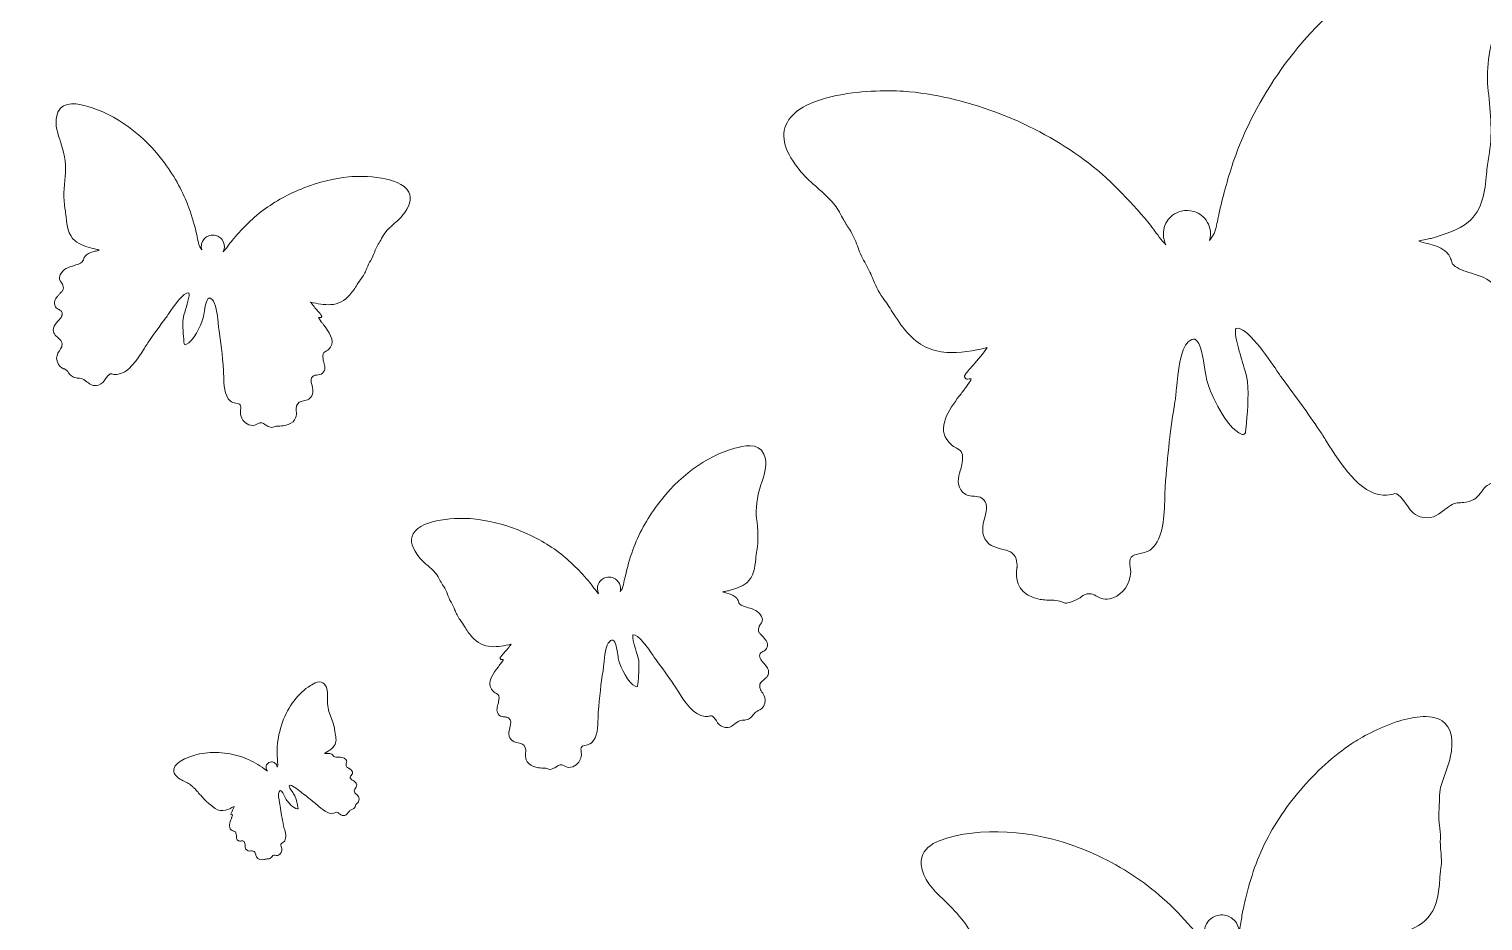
# Model space of a CAD drawing. Extents: x 245 to 764, y -945 to -55.
# Drawn here: x 309.4 to 417.1, y -732.3 to -666.3 of the extents above; entities that cross this region are included whole.
import ezdxf

# ---------------------------------------------------------------- set-up
doc = ezdxf.new("R2010")
doc.units = 0
doc.header["$MEASUREMENT"] = 0
doc.layers.add('Layer 1', color=7, linetype='Continuous', lineweight=0)

msp = doc.modelspace()

# ---------------------------------------------------------------- linework, layer by layer
at = {"layer": 'Layer 1'}
for points, knots in [([(632.82, -55.42), (632.82, -55.42), (373.36, -55.42), (373.36, -55.42), (373.36, -55.42), (244.72, -238.02), (244.72, -238.02), (244.72, -238.02), (244.72, -944.58), (244.72, -944.58), (244.72, -944.58), (764.28, -944.58), (764.28, -944.58), (764.28, -944.58), (764.28, -238.18), (764.28, -238.18), (764.28, -238.18), (632.82, -55.42), (632.82, -55.42)], [0, 0, 0, 0, 1, 1, 1, 2, 2, 2, 3, 3, 3, 4, 4, 4, 5, 5, 5, 6, 6, 6, 6]), ([(418.16, -696.93), (418.16, -696.93), (418.17, -696.93), (418.17, -696.93), (418.23, -697.04), (418.32, -697.16), (418.42, -697.28), (418.63, -697.63), (418.88, -698.19), (418.71, -698.76), (418.48, -699.56), (418.05, -699.78), (417.73, -699.91), (417.72, -699.91), (417.72, -699.91), (417.72, -699.91), (417.68, -699.92), (417.63, -699.94), (417.59, -699.95), (417.59, -699.96), (417.59, -699.96), (417.59, -699.96), (417.31, -700.08), (417.15, -700.29), (416.97, -700.53), (416.73, -700.85), (416.45, -701.22), (415.83, -701.3), (415.6, -701.33), (415.44, -701.34), (415.3, -701.35), (414.92, -701.38), (414.91, -701.39), (414.34, -701.79), (414.27, -701.84), (414.21, -701.89), (414.15, -701.93), (413.67, -702.29), (413.22, -702.62), (412.44, -702.38), (411.91, -702.22), (411.64, -701.81), (411.4, -701.45), (411.27, -701.26), (411.15, -701.08), (410.99, -700.93), (410.68, -700.64), (410.63, -700.65), (410.42, -700.7), (410.27, -700.74), (410.05, -700.79), (409.7, -700.78), (407.95, -700.7), (406.54, -698.45), (405.5, -696.81), (405.32, -696.51), (405.14, -696.23), (404.98, -696), (404.1, -694.7), (403.19, -693.43), (402.28, -692.23), (402.16, -692.08), (402.01, -691.85), (401.82, -691.57), (401.14, -690.57), (399.56, -688.23), (398.79, -688.44), (398.79, -688.44), (398.79, -688.45), (398.79, -688.45), (398.77, -688.47), (398.69, -688.62), (398.83, -689.31), (398.94, -689.8), (399.12, -690.42), (399.28, -690.96), (399.46, -691.56), (399.62, -692.08), (399.65, -692.38), (399.75, -693.51), (399.63, -694.77), (399.52, -695.89), (399.52, -695.89), (399.5, -696.11), (399.5, -696.11), (399.5, -696.15), (399.48, -696.2), (399.45, -696.23), (399.39, -696.3), (399.29, -696.32), (399.21, -696.28), (398.04, -695.75), (396.99, -693.42), (396.66, -692.38), (396.6, -692.17), (396.55, -691.85), (396.49, -691.47), (396.38, -690.7), (396.18, -689.4), (395.75, -689.24), (395.63, -689.2), (395.46, -689.26), (395.26, -689.44), (394.66, -689.96), (394.5, -691.71), (394.39, -692.87), (394.35, -693.28), (394.32, -693.62), (394.27, -693.88), (393.95, -695.76), (393.72, -697.82), (393.55, -700.17), (393.54, -700.4), (393.53, -700.68), (393.52, -700.97), (393.49, -702.31), (393.45, -703.97), (392.52, -704.78), (392.3, -704.97), (391.99, -705.04), (391.69, -705.11), (391.42, -705.17), (391.14, -705.23), (391.04, -705.37), (390.9, -705.56), (390.93, -705.83), (390.97, -706.12), (390.99, -706.34), (391.02, -706.57), (390.97, -706.79), (390.79, -707.67), (390.19, -708.31), (389.42, -708.46), (388.97, -708.55), (388.66, -708.38), (388.41, -708.24), (388.24, -708.15), (388.1, -708.07), (387.95, -708.08), (387.67, -708.08), (387.54, -708.17), (387.36, -708.3), (387.22, -708.4), (387.05, -708.52), (386.78, -708.62), (386.27, -708.81), (386.15, -708.81), (385.9, -708.69), (385.9, -708.69), (385.9, -708.69), (385.9, -708.69), (385.71, -708.61), (385.51, -708.57), (385.31, -708.57), (384.92, -708.58), (384.59, -708.55), (384.3, -708.5), (382.73, -708.22), (382.52, -707.16), (382.53, -706.55), (382.54, -706.31), (382.58, -706.14), (382.59, -706.13), (382.59, -706.13), (382.59, -706.12), (382.59, -706.12), (382.59, -705.91), (382.57, -705.71), (382.51, -705.51), (382.34, -704.99), (381.93, -704.89), (381.45, -704.78), (380.93, -704.65), (380.33, -704.51), (380.1, -703.76), (379.96, -703.32), (380.08, -702.88), (380.19, -702.45), (380.36, -701.79), (380.44, -701.36), (379.97, -701), (379.84, -700.89), (379.65, -700.88), (379.44, -700.87), (379.16, -700.85), (378.84, -700.83), (378.58, -700.58), (378.06, -700.07), (378.24, -699.47), (378.38, -698.98), (378.43, -698.82), (378.47, -698.66), (378.5, -698.52), (378.64, -697.62), (378.49, -697.53), (378.15, -697.34), (377.93, -697.21), (377.65, -697.05), (377.38, -696.66), (376.65, -695.61), (377.73, -694.2), (378.44, -693.27), (378.53, -693.16), (378.61, -693.05), (378.68, -692.95), (378.71, -692.91), (378.74, -692.87), (378.78, -692.82), (379.03, -692.49), (379.17, -692.28), (379.18, -692.18), (379.15, -692.17), (379.08, -692.17), (378.93, -692.19), (378.88, -692.2), (378.83, -692.19), (378.79, -692.17), (378.69, -692.1), (378.67, -691.97), (378.73, -691.88), (378.83, -691.74), (379.05, -691.48), (379.33, -691.15), (379.62, -690.82), (380.13, -690.23), (380.38, -689.86), (379.36, -690.09), (378.33, -690.28), (377.39, -690.22), (376.2, -690.14), (375.27, -689.67), (374.44, -688.73), (374.01, -688.24), (373.67, -687.71), (373.34, -687.2), (373.13, -686.87), (372.91, -686.52), (372.66, -686.19), (372.3, -685.7), (372.08, -685.19), (371.87, -684.7), (371.71, -684.31), (371.54, -683.92), (371.31, -683.54), (371.06, -683.13), (370.9, -682.72), (370.76, -682.33), (370.59, -681.9), (370.44, -681.5), (370.17, -681.1), (369.98, -680.83), (369.82, -680.54), (369.67, -680.26), (369.46, -679.87), (369.27, -679.51), (369, -679.19), (368.65, -678.77), (368.22, -678.39), (367.81, -678.03), (367.39, -677.66), (366.95, -677.28), (366.58, -676.84), (365.38, -675.42), (365.03, -674.2), (365.55, -673.21), (366.22, -671.95), (368.16, -671.37), (369.68, -671.11), (371.57, -670.79), (373.53, -670.8), (374.63, -670.91), (376.84, -671.13), (379.19, -671.71), (381.42, -672.59), (383.64, -673.45), (385.76, -674.62), (387.56, -675.95), (389.36, -677.28), (390.88, -678.95), (392.27, -680.55), (392.38, -680.69), (392.53, -680.88), (392.69, -681.1), (392.93, -681.44), (393.27, -681.9), (393.6, -682.24), (393.54, -682.12), (393.5, -682), (393.47, -681.87), (393.35, -681.38), (393.44, -680.89), (393.69, -680.5), (393.8, -680.33), (393.94, -680.19), (394.1, -680.06), (394.29, -679.92), (394.5, -679.81), (394.74, -679.75), (395.06, -679.68), (395.37, -679.69), (395.65, -679.77), (395.81, -679.82), (395.97, -679.89), (396.11, -679.98), (396.47, -680.21), (396.75, -680.58), (396.86, -681.03), (396.93, -681.33), (396.92, -681.64), (396.84, -681.92), (396.99, -681.71), (397.14, -681.49), (397.18, -681.41), (397.32, -681.04), (397.4, -680.62), (397.48, -680.22), (397.53, -679.98), (397.57, -679.74), (397.63, -679.5), (397.92, -678.33), (398.29, -676.95), (398.77, -675.61), (399.62, -673.27), (400.87, -670.98), (402.47, -668.81), (405.61, -664.55), (409.88, -661.43), (414.19, -660.25), (415.35, -659.93), (417.77, -659.27), (418.57, -661.15), (419.17, -662.56), (418.73, -663.93), (418.3, -665.25), (418.24, -665.41), (418.19, -665.58), (418.14, -665.75), (417.5, -667.78), (417.29, -669.4), (417.47, -670.86), (417.66, -672.48), (417.8, -674.19), (417.51, -675.71), (417.43, -676.12), (417.38, -676.54), (417.34, -677), (417.22, -678.29), (417.09, -679.64), (415.98, -680.57), (415.27, -681.17), (414.18, -681.49), (413.31, -681.75), (413.31, -681.75), (413.24, -681.77), (413.24, -681.77), (413.13, -681.8), (412.99, -681.83), (412.84, -681.85), (412.68, -681.88), (412.48, -681.91), (412.32, -681.96), (412.53, -682.05), (412.75, -682.11), (412.99, -682.16), (413.42, -682.27), (413.87, -682.38), (414.26, -682.7), (414.6, -682.98), (414.68, -683.23), (414.74, -683.44), (414.78, -683.57), (414.8, -683.65), (414.89, -683.74), (415.22, -684.04), (415.71, -684.19), (416.22, -684.35), (416.98, -684.58), (417.84, -684.85), (418.23, -685.7), (418.49, -686.29), (418.26, -686.58), (418.08, -686.81), (417.99, -686.92), (417.92, -687.01), (417.89, -687.13), (417.87, -687.21), (417.85, -687.29), (417.82, -687.36), (417.74, -687.59), (417.69, -687.74), (417.89, -688.12), (417.97, -688.26), (418.09, -688.38), (418.22, -688.51), (418.32, -688.6), (418.43, -688.7), (418.51, -688.82), (418.56, -688.88), (418.61, -688.94), (418.66, -689), (418.99, -689.42), (419.33, -689.85), (418.96, -690.53), (418.83, -690.76), (418.6, -690.88), (418.39, -690.99), (418.23, -691.08), (418.07, -691.17), (418.02, -691.28), (417.77, -691.79), (418.06, -692.16), (418.56, -692.72), (418.86, -693.04), (419.16, -693.37), (419.25, -693.77), (419.42, -694.51), (418.96, -694.9), (418.56, -695.24), (418.22, -695.52), (417.92, -695.77), (417.94, -696.22), (417.95, -696.46), (418.03, -696.69), (418.16, -696.93)], [0, 0, 0, 0, 1, 1, 1, 2, 2, 2, 3, 3, 3, 4, 4, 4, 5, 5, 5, 6, 6, 6, 7, 7, 7, 8, 8, 8, 9, 9, 9, 10, 10, 10, 11, 11, 11, 12, 12, 12, 13, 13, 13, 14, 14, 14, 15, 15, 15, 16, 16, 16, 17, 17, 17, 18, 18, 18, 19, 19, 19, 20, 20, 20, 21, 21, 21, 22, 22, 22, 23, 23, 23, 24, 24, 24, 25, 25, 25, 26, 26, 26, 27, 27, 27, 28, 28, 28, 29, 29, 29, 30, 30, 30, 31, 31, 31, 32, 32, 32, 33, 33, 33, 34, 34, 34, 35, 35, 35, 36, 36, 36, 37, 37, 37, 38, 38, 38, 39, 39, 39, 40, 40, 40, 41, 41, 41, 42, 42, 42, 43, 43, 43, 44, 44, 44, 45, 45, 45, 46, 46, 46, 47, 47, 47, 48, 48, 48, 49, 49, 49, 50, 50, 50, 51, 51, 51, 52, 52, 52, 53, 53, 53, 54, 54, 54, 55, 55, 55, 56, 56, 56, 57, 57, 57, 58, 58, 58, 59, 59, 59, 60, 60, 60, 61, 61, 61, 62, 62, 62, 63, 63, 63, 64, 64, 64, 65, 65, 65, 66, 66, 66, 67, 67, 67, 68, 68, 68, 69, 69, 69, 70, 70, 70, 71, 71, 71, 72, 72, 72, 73, 73, 73, 74, 74, 74, 75, 75, 75, 76, 76, 76, 77, 77, 77, 78, 78, 78, 79, 79, 79, 80, 80, 80, 81, 81, 81, 82, 82, 82, 83, 83, 83, 84, 84, 84, 85, 85, 85, 86, 86, 86, 87, 87, 87, 88, 88, 88, 89, 89, 89, 90, 90, 90, 91, 91, 91, 92, 92, 92, 93, 93, 93, 94, 94, 94, 95, 95, 95, 96, 96, 96, 97, 97, 97, 98, 98, 98, 99, 99, 99, 100, 100, 100, 101, 101, 101, 102, 102, 102, 103, 103, 103, 104, 104, 104, 105, 105, 105, 106, 106, 106, 107, 107, 107, 108, 108, 108, 109, 109, 109, 110, 110, 110, 111, 111, 111, 112, 112, 112, 113, 113, 113, 114, 114, 114, 115, 115, 115, 116, 116, 116, 117, 117, 117, 118, 118, 118, 119, 119, 119, 120, 120, 120, 121, 121, 121, 122, 122, 122, 123, 123, 123, 124, 124, 124, 125, 125, 125, 126, 126, 126, 127, 127, 127, 128, 128, 128, 129, 129, 129, 130, 130, 130, 131, 131, 131, 132, 132, 132, 133, 133, 133, 134, 134, 134, 135, 135, 135, 136, 136, 136, 137, 137, 137, 138, 138, 138, 139, 139, 139, 140, 140, 140, 141, 141, 141, 141]), ([(319.55, -687.66), (319.11, -688.25), (318.66, -688.87), (318.23, -689.51), (318.15, -689.62), (318.06, -689.76), (317.97, -689.9), (317.47, -690.71), (316.77, -691.81), (315.92, -691.85), (315.74, -691.86), (315.64, -691.83), (315.56, -691.81), (315.46, -691.79), (315.44, -691.78), (315.28, -691.92), (315.21, -691.99), (315.15, -692.08), (315.08, -692.18), (314.97, -692.35), (314.83, -692.55), (314.57, -692.63), (314.19, -692.75), (313.97, -692.59), (313.74, -692.41), (313.71, -692.39), (313.68, -692.37), (313.64, -692.35), (313.36, -692.15), (313.36, -692.14), (313.17, -692.13), (313.11, -692.12), (313.03, -692.12), (312.91, -692.1), (312.61, -692.06), (312.47, -691.88), (312.35, -691.72), (312.27, -691.61), (312.19, -691.51), (312.05, -691.44), (312.05, -691.44), (312.05, -691.44), (312.05, -691.44), (312.03, -691.44), (312.01, -691.43), (311.99, -691.42), (311.99, -691.42), (311.99, -691.42), (311.98, -691.42), (311.83, -691.36), (311.61, -691.25), (311.5, -690.86), (311.42, -690.58), (311.54, -690.3), (311.65, -690.13), (311.69, -690.08), (311.74, -690.02), (311.77, -689.96), (311.77, -689.96), (311.77, -689.96), (311.77, -689.96), (311.84, -689.85), (311.87, -689.73), (311.88, -689.62), (311.89, -689.4), (311.74, -689.27), (311.58, -689.13), (311.38, -688.97), (311.16, -688.78), (311.24, -688.41), (311.28, -688.22), (311.43, -688.06), (311.57, -687.9), (311.82, -687.63), (311.96, -687.44), (311.84, -687.19), (311.82, -687.14), (311.74, -687.1), (311.66, -687.05), (311.56, -687), (311.44, -686.94), (311.38, -686.83), (311.2, -686.49), (311.37, -686.28), (311.53, -686.08), (311.55, -686.05), (311.57, -686.02), (311.6, -685.99), (311.64, -685.93), (311.69, -685.88), (311.74, -685.84), (311.81, -685.77), (311.87, -685.71), (311.9, -685.65), (312, -685.46), (311.98, -685.39), (311.94, -685.27), (311.93, -685.24), (311.91, -685.2), (311.9, -685.16), (311.89, -685.1), (311.85, -685.06), (311.81, -685.01), (311.72, -684.89), (311.61, -684.75), (311.74, -684.46), (311.93, -684.04), (312.35, -683.91), (312.72, -683.8), (312.97, -683.72), (313.21, -683.65), (313.37, -683.5), (313.42, -683.46), (313.43, -683.42), (313.45, -683.35), (313.48, -683.25), (313.51, -683.13), (313.68, -682.99), (313.87, -682.84), (314.09, -682.78), (314.31, -682.73), (314.42, -682.7), (314.53, -682.67), (314.63, -682.63), (314.55, -682.61), (314.46, -682.59), (314.38, -682.58), (314.3, -682.56), (314.24, -682.55), (314.18, -682.53), (314.18, -682.53), (314.15, -682.52), (314.15, -682.52), (313.72, -682.4), (313.19, -682.24), (312.84, -681.95), (312.3, -681.49), (312.23, -680.83), (312.17, -680.2), (312.15, -679.98), (312.13, -679.77), (312.09, -679.57), (311.95, -678.82), (312.01, -677.98), (312.11, -677.19), (312.2, -676.47), (312.09, -675.68), (311.78, -674.69), (311.76, -674.61), (311.73, -674.52), (311.7, -674.44), (311.49, -673.79), (311.28, -673.13), (311.57, -672.43), (311.96, -671.51), (313.15, -671.84), (313.72, -671.99), (315.83, -672.57), (317.92, -674.1), (319.46, -676.19), (320.24, -677.25), (320.85, -678.37), (321.27, -679.52), (321.51, -680.17), (321.69, -680.85), (321.83, -681.43), (321.86, -681.54), (321.88, -681.66), (321.9, -681.77), (321.94, -681.97), (321.98, -682.18), (322.05, -682.36), (322.07, -682.4), (322.14, -682.51), (322.22, -682.61), (322.18, -682.47), (322.17, -682.32), (322.21, -682.17), (322.26, -681.95), (322.4, -681.77), (322.58, -681.66), (322.64, -681.61), (322.72, -681.58), (322.8, -681.56), (322.94, -681.52), (323.09, -681.51), (323.24, -681.55), (323.36, -681.58), (323.47, -681.63), (323.56, -681.7), (323.64, -681.76), (323.71, -681.83), (323.76, -681.91), (323.88, -682.11), (323.93, -682.34), (323.87, -682.58), (323.85, -682.65), (323.83, -682.71), (323.8, -682.76), (323.97, -682.6), (324.13, -682.37), (324.25, -682.21), (324.33, -682.1), (324.4, -682), (324.46, -681.94), (325.13, -681.15), (325.88, -680.34), (326.76, -679.69), (327.65, -679.03), (328.69, -678.46), (329.77, -678.04), (330.87, -677.61), (332.02, -677.32), (333.1, -677.22), (333.64, -677.16), (334.6, -677.15), (335.52, -677.31), (336.27, -677.44), (337.22, -677.72), (337.55, -678.34), (337.8, -678.83), (337.63, -679.43), (337.04, -680.12), (336.86, -680.34), (336.65, -680.52), (336.44, -680.7), (336.24, -680.88), (336.03, -681.07), (335.86, -681.27), (335.73, -681.43), (335.63, -681.61), (335.53, -681.79), (335.45, -681.93), (335.38, -682.07), (335.28, -682.21), (335.15, -682.4), (335.08, -682.6), (335, -682.81), (334.92, -683), (334.85, -683.2), (334.73, -683.4), (334.61, -683.59), (334.53, -683.78), (334.45, -683.97), (334.35, -684.21), (334.24, -684.46), (334.06, -684.7), (333.94, -684.86), (333.83, -685.03), (333.73, -685.19), (333.57, -685.45), (333.4, -685.7), (333.19, -685.95), (332.79, -686.41), (332.33, -686.64), (331.75, -686.68), (331.29, -686.71), (330.78, -686.61), (330.28, -686.5), (330.41, -686.68), (330.65, -686.97), (330.79, -687.13), (330.93, -687.29), (331.04, -687.42), (331.09, -687.49), (331.12, -687.53), (331.11, -687.6), (331.06, -687.63), (331.04, -687.64), (331.01, -687.65), (330.99, -687.64), (330.92, -687.63), (330.88, -687.63), (330.87, -687.64), (330.88, -687.68), (330.94, -687.79), (331.06, -687.95), (331.08, -687.97), (331.1, -687.99), (331.11, -688.01), (331.15, -688.06), (331.19, -688.11), (331.23, -688.17), (331.58, -688.63), (332.11, -689.32), (331.75, -689.83), (331.62, -690.02), (331.48, -690.1), (331.37, -690.16), (331.21, -690.26), (331.13, -690.3), (331.2, -690.74), (331.22, -690.81), (331.24, -690.89), (331.26, -690.97), (331.33, -691.2), (331.42, -691.5), (331.16, -691.75), (331.03, -691.87), (330.88, -691.88), (330.74, -691.89), (330.64, -691.9), (330.55, -691.9), (330.48, -691.96), (330.25, -692.13), (330.29, -692.34), (330.38, -692.67), (330.43, -692.88), (330.49, -693.09), (330.42, -693.31), (330.3, -693.68), (330.01, -693.75), (329.76, -693.81), (329.52, -693.86), (329.32, -693.91), (329.24, -694.17), (329.21, -694.26), (329.2, -694.36), (329.2, -694.47), (329.2, -694.47), (329.2, -694.47), (329.2, -694.47), (329.2, -694.47), (329.22, -694.56), (329.23, -694.68), (329.23, -694.97), (329.13, -695.49), (328.36, -695.63), (328.22, -695.66), (328.05, -695.67), (327.87, -695.67), (327.77, -695.66), (327.67, -695.68), (327.58, -695.72), (327.58, -695.72), (327.58, -695.73), (327.58, -695.72), (327.45, -695.78), (327.39, -695.79), (327.14, -695.69), (327.02, -695.64), (326.93, -695.58), (326.86, -695.53), (326.77, -695.47), (326.71, -695.43), (326.57, -695.42), (326.5, -695.42), (326.43, -695.46), (326.35, -695.5), (326.23, -695.57), (326.07, -695.66), (325.85, -695.61), (325.47, -695.54), (325.18, -695.23), (325.09, -694.79), (325.07, -694.68), (325.08, -694.57), (325.09, -694.46), (325.11, -694.32), (325.13, -694.19), (325.06, -694.1), (325.01, -694.03), (324.87, -694), (324.74, -693.97), (324.59, -693.94), (324.44, -693.9), (324.33, -693.81), (323.88, -693.41), (323.86, -692.6), (323.84, -691.94), (323.84, -691.8), (323.83, -691.66), (323.83, -691.55), (323.75, -690.4), (323.63, -689.39), (323.47, -688.47), (323.45, -688.34), (323.44, -688.17), (323.42, -687.98), (323.37, -687.41), (323.28, -686.55), (322.99, -686.29), (322.89, -686.21), (322.81, -686.17), (322.75, -686.2), (322.54, -686.27), (322.44, -686.91), (322.39, -687.29), (322.36, -687.47), (322.33, -687.63), (322.3, -687.73), (322.14, -688.24), (321.63, -689.38), (321.05, -689.64), (321.02, -689.66), (320.97, -689.65), (320.94, -689.62), (320.92, -689.6), (320.92, -689.58), (320.91, -689.56), (320.91, -689.56), (320.9, -689.45), (320.9, -689.45), (320.85, -688.91), (320.79, -688.28), (320.84, -687.73), (320.85, -687.59), (320.93, -687.33), (321.02, -687.04), (321.1, -686.77), (321.19, -686.47), (321.24, -686.23), (321.31, -685.89), (321.27, -685.82), (321.26, -685.81), (321.26, -685.81), (321.26, -685.81), (321.26, -685.8), (320.89, -685.7), (320.11, -686.85), (319.78, -687.33), (319.68, -687.48), (319.61, -687.59), (319.55, -687.66)], [0, 0, 0, 0, 1, 1, 1, 2, 2, 2, 3, 3, 3, 4, 4, 4, 5, 5, 5, 6, 6, 6, 7, 7, 7, 8, 8, 8, 9, 9, 9, 10, 10, 10, 11, 11, 11, 12, 12, 12, 13, 13, 13, 14, 14, 14, 15, 15, 15, 16, 16, 16, 17, 17, 17, 18, 18, 18, 19, 19, 19, 20, 20, 20, 21, 21, 21, 22, 22, 22, 23, 23, 23, 24, 24, 24, 25, 25, 25, 26, 26, 26, 27, 27, 27, 28, 28, 28, 29, 29, 29, 30, 30, 30, 31, 31, 31, 32, 32, 32, 33, 33, 33, 34, 34, 34, 35, 35, 35, 36, 36, 36, 37, 37, 37, 38, 38, 38, 39, 39, 39, 40, 40, 40, 41, 41, 41, 42, 42, 42, 43, 43, 43, 44, 44, 44, 45, 45, 45, 46, 46, 46, 47, 47, 47, 48, 48, 48, 49, 49, 49, 50, 50, 50, 51, 51, 51, 52, 52, 52, 53, 53, 53, 54, 54, 54, 55, 55, 55, 56, 56, 56, 57, 57, 57, 58, 58, 58, 59, 59, 59, 60, 60, 60, 61, 61, 61, 62, 62, 62, 63, 63, 63, 64, 64, 64, 65, 65, 65, 66, 66, 66, 67, 67, 67, 68, 68, 68, 69, 69, 69, 70, 70, 70, 71, 71, 71, 72, 72, 72, 73, 73, 73, 74, 74, 74, 75, 75, 75, 76, 76, 76, 77, 77, 77, 78, 78, 78, 79, 79, 79, 80, 80, 80, 81, 81, 81, 82, 82, 82, 83, 83, 83, 84, 84, 84, 85, 85, 85, 86, 86, 86, 87, 87, 87, 88, 88, 88, 89, 89, 89, 90, 90, 90, 91, 91, 91, 92, 92, 92, 93, 93, 93, 94, 94, 94, 95, 95, 95, 96, 96, 96, 97, 97, 97, 98, 98, 98, 99, 99, 99, 100, 100, 100, 101, 101, 101, 102, 102, 102, 103, 103, 103, 104, 104, 104, 105, 105, 105, 106, 106, 106, 107, 107, 107, 108, 108, 108, 109, 109, 109, 110, 110, 110, 111, 111, 111, 112, 112, 112, 113, 113, 113, 114, 114, 114, 115, 115, 115, 116, 116, 116, 117, 117, 117, 118, 118, 118, 119, 119, 119, 120, 120, 120, 121, 121, 121, 122, 122, 122, 123, 123, 123, 124, 124, 124, 125, 125, 125, 126, 126, 126, 127, 127, 127, 128, 128, 128, 129, 129, 129, 130, 130, 130, 131, 131, 131, 132, 132, 132, 133, 133, 133, 134, 134, 134, 135, 135, 135, 136, 136, 136, 137, 137, 137, 138, 138, 138, 139, 139, 139, 140, 140, 140, 141, 141, 141, 141]), ([(363.64, -715.28), (363.64, -715.28), (363.64, -715.28), (363.64, -715.28), (363.67, -715.34), (363.71, -715.4), (363.76, -715.45), (363.87, -715.62), (363.99, -715.9), (363.91, -716.18), (363.79, -716.57), (363.58, -716.68), (363.42, -716.74), (363.42, -716.74), (363.42, -716.74), (363.42, -716.74), (363.4, -716.75), (363.38, -716.76), (363.36, -716.77), (363.36, -716.77), (363.36, -716.77), (363.36, -716.77), (363.22, -716.83), (363.14, -716.93), (363.05, -717.05), (362.93, -717.2), (362.8, -717.38), (362.5, -717.42), (362.38, -717.44), (362.3, -717.45), (362.24, -717.45), (362.05, -717.47), (362.04, -717.47), (361.76, -717.67), (361.73, -717.69), (361.7, -717.71), (361.67, -717.73), (361.44, -717.91), (361.21, -718.07), (360.83, -717.95), (360.57, -717.87), (360.44, -717.67), (360.32, -717.5), (360.26, -717.4), (360.2, -717.31), (360.12, -717.24), (359.97, -717.1), (359.94, -717.11), (359.84, -717.13), (359.77, -717.15), (359.66, -717.18), (359.49, -717.17), (358.63, -717.13), (357.94, -716.03), (357.43, -715.22), (357.34, -715.08), (357.26, -714.94), (357.18, -714.83), (356.75, -714.19), (356.3, -713.57), (355.85, -712.98), (355.8, -712.91), (355.72, -712.8), (355.63, -712.66), (355.3, -712.17), (354.52, -711.02), (354.15, -711.13), (354.15, -711.13), (354.14, -711.13), (354.14, -711.13), (354.14, -711.14), (354.1, -711.21), (354.17, -711.55), (354.22, -711.79), (354.31, -712.09), (354.39, -712.36), (354.48, -712.65), (354.55, -712.91), (354.57, -713.05), (354.62, -713.61), (354.56, -714.23), (354.5, -714.77), (354.5, -714.77), (354.49, -714.88), (354.49, -714.88), (354.49, -714.9), (354.48, -714.92), (354.47, -714.94), (354.44, -714.97), (354.39, -714.98), (354.35, -714.96), (353.78, -714.7), (353.26, -713.56), (353.1, -713.05), (353.07, -712.95), (353.05, -712.79), (353.02, -712.61), (352.96, -712.23), (352.86, -711.59), (352.66, -711.52), (352.6, -711.49), (352.52, -711.53), (352.42, -711.61), (352.12, -711.87), (352.04, -712.73), (351.99, -713.3), (351.97, -713.49), (351.95, -713.66), (351.93, -713.79), (351.78, -714.71), (351.66, -715.72), (351.58, -716.87), (351.57, -716.99), (351.57, -717.12), (351.56, -717.26), (351.55, -717.92), (351.53, -718.73), (351.07, -719.13), (350.96, -719.22), (350.81, -719.26), (350.67, -719.29), (350.53, -719.32), (350.4, -719.35), (350.35, -719.42), (350.28, -719.51), (350.29, -719.64), (350.31, -719.79), (350.32, -719.89), (350.34, -720.01), (350.32, -720.11), (350.23, -720.55), (349.93, -720.86), (349.55, -720.93), (349.33, -720.98), (349.18, -720.89), (349.06, -720.83), (348.98, -720.78), (348.91, -720.74), (348.83, -720.74), (348.7, -720.75), (348.64, -720.79), (348.54, -720.85), (348.48, -720.9), (348.39, -720.96), (348.26, -721.01), (348.01, -721.11), (347.95, -721.1), (347.83, -721.05), (347.83, -721.05), (347.83, -721.05), (347.83, -721.05), (347.74, -721), (347.64, -720.98), (347.54, -720.99), (347.35, -720.99), (347.19, -720.98), (347.05, -720.95), (346.27, -720.81), (346.17, -720.29), (346.18, -720), (346.18, -719.88), (346.21, -719.79), (346.21, -719.79), (346.21, -719.79), (346.21, -719.79), (346.21, -719.79), (346.21, -719.68), (346.2, -719.58), (346.17, -719.49), (346.09, -719.23), (345.88, -719.18), (345.65, -719.13), (345.39, -719.07), (345.1, -719), (344.99, -718.63), (344.92, -718.42), (344.98, -718.2), (345.03, -717.99), (345.11, -717.66), (345.15, -717.46), (344.92, -717.28), (344.86, -717.23), (344.77, -717.22), (344.67, -717.21), (344.53, -717.2), (344.37, -717.2), (344.25, -717.07), (343.99, -716.82), (344.08, -716.53), (344.15, -716.29), (344.17, -716.21), (344.19, -716.13), (344.2, -716.06), (344.27, -715.62), (344.2, -715.58), (344.03, -715.48), (343.93, -715.42), (343.79, -715.34), (343.66, -715.15), (343.3, -714.64), (343.83, -713.95), (344.18, -713.49), (344.22, -713.43), (344.26, -713.38), (344.29, -713.33), (344.31, -713.32), (344.32, -713.29), (344.34, -713.27), (344.47, -713.11), (344.53, -713.01), (344.54, -712.96), (344.52, -712.95), (344.49, -712.95), (344.42, -712.96), (344.39, -712.97), (344.37, -712.96), (344.35, -712.95), (344.3, -712.92), (344.29, -712.85), (344.32, -712.81), (344.36, -712.74), (344.47, -712.61), (344.61, -712.45), (344.75, -712.29), (345, -712), (345.13, -711.82), (344.63, -711.93), (344.12, -712.03), (343.66, -712), (343.08, -711.96), (342.62, -711.73), (342.22, -711.27), (342, -711.03), (341.84, -710.77), (341.68, -710.52), (341.57, -710.35), (341.46, -710.18), (341.34, -710.02), (341.17, -709.78), (341.06, -709.53), (340.96, -709.29), (340.88, -709.1), (340.8, -708.91), (340.68, -708.72), (340.56, -708.52), (340.48, -708.32), (340.41, -708.13), (340.33, -707.92), (340.26, -707.72), (340.12, -707.53), (340.03, -707.4), (339.95, -707.25), (339.88, -707.12), (339.78, -706.93), (339.68, -706.75), (339.55, -706.59), (339.38, -706.39), (339.17, -706.2), (338.97, -706.02), (338.76, -705.84), (338.55, -705.66), (338.37, -705.44), (337.78, -704.75), (337.61, -704.15), (337.86, -703.66), (338.19, -703.04), (339.14, -702.76), (339.89, -702.63), (340.81, -702.48), (341.77, -702.48), (342.31, -702.54), (343.39, -702.64), (344.54, -702.93), (345.64, -703.36), (346.72, -703.78), (347.76, -704.35), (348.64, -705.01), (349.52, -705.66), (350.27, -706.47), (350.95, -707.26), (351.01, -707.33), (351.08, -707.42), (351.16, -707.53), (351.28, -707.69), (351.44, -707.92), (351.6, -708.09), (351.58, -708.03), (351.55, -707.97), (351.54, -707.9), (351.48, -707.67), (351.53, -707.43), (351.65, -707.24), (351.7, -707.15), (351.77, -707.08), (351.85, -707.02), (351.94, -706.95), (352.04, -706.9), (352.16, -706.87), (352.32, -706.83), (352.47, -706.84), (352.61, -706.88), (352.69, -706.9), (352.76, -706.94), (352.83, -706.98), (353.01, -707.09), (353.14, -707.27), (353.2, -707.49), (353.23, -707.64), (353.23, -707.79), (353.19, -707.93), (353.26, -707.83), (353.34, -707.72), (353.36, -707.68), (353.42, -707.5), (353.46, -707.29), (353.5, -707.1), (353.53, -706.98), (353.55, -706.86), (353.58, -706.75), (353.72, -706.17), (353.9, -705.49), (354.14, -704.84), (354.55, -703.69), (355.16, -702.57), (355.95, -701.51), (357.49, -699.42), (359.58, -697.89), (361.69, -697.31), (362.26, -697.16), (363.45, -696.83), (363.84, -697.75), (364.13, -698.45), (363.91, -699.11), (363.7, -699.76), (363.68, -699.84), (363.65, -699.93), (363.62, -700.01), (363.31, -701), (363.21, -701.8), (363.3, -702.51), (363.39, -703.31), (363.46, -704.14), (363.31, -704.89), (363.27, -705.09), (363.26, -705.3), (363.23, -705.52), (363.17, -706.15), (363.11, -706.81), (362.57, -707.27), (362.22, -707.56), (361.69, -707.72), (361.26, -707.85), (361.26, -707.85), (361.22, -707.86), (361.22, -707.86), (361.17, -707.87), (361.1, -707.88), (361.03, -707.9), (360.95, -707.91), (360.85, -707.93), (360.77, -707.95), (360.88, -707.99), (360.99, -708.02), (361.1, -708.05), (361.31, -708.1), (361.53, -708.16), (361.72, -708.31), (361.89, -708.45), (361.93, -708.57), (361.96, -708.67), (361.98, -708.74), (361.99, -708.78), (362.03, -708.82), (362.19, -708.97), (362.43, -709.04), (362.68, -709.12), (363.06, -709.23), (363.48, -709.36), (363.67, -709.78), (363.8, -710.07), (363.68, -710.21), (363.59, -710.33), (363.55, -710.38), (363.52, -710.42), (363.5, -710.48), (363.49, -710.52), (363.48, -710.56), (363.47, -710.6), (363.43, -710.71), (363.4, -710.78), (363.5, -710.97), (363.54, -711.03), (363.6, -711.09), (363.67, -711.16), (363.71, -711.2), (363.77, -711.25), (363.81, -711.31), (363.83, -711.34), (363.86, -711.37), (363.88, -711.4), (364.04, -711.6), (364.21, -711.81), (364.03, -712.15), (363.96, -712.26), (363.85, -712.32), (363.75, -712.37), (363.67, -712.42), (363.59, -712.46), (363.56, -712.51), (363.44, -712.76), (363.58, -712.95), (363.83, -713.22), (363.98, -713.38), (364.12, -713.54), (364.17, -713.74), (364.25, -714.1), (364.03, -714.29), (363.83, -714.45), (363.66, -714.59), (363.52, -714.72), (363.53, -714.94), (363.53, -715.05), (363.57, -715.17), (363.64, -715.28)], [0, 0, 0, 0, 1, 1, 1, 2, 2, 2, 3, 3, 3, 4, 4, 4, 5, 5, 5, 6, 6, 6, 7, 7, 7, 8, 8, 8, 9, 9, 9, 10, 10, 10, 11, 11, 11, 12, 12, 12, 13, 13, 13, 14, 14, 14, 15, 15, 15, 16, 16, 16, 17, 17, 17, 18, 18, 18, 19, 19, 19, 20, 20, 20, 21, 21, 21, 22, 22, 22, 23, 23, 23, 24, 24, 24, 25, 25, 25, 26, 26, 26, 27, 27, 27, 28, 28, 28, 29, 29, 29, 30, 30, 30, 31, 31, 31, 32, 32, 32, 33, 33, 33, 34, 34, 34, 35, 35, 35, 36, 36, 36, 37, 37, 37, 38, 38, 38, 39, 39, 39, 40, 40, 40, 41, 41, 41, 42, 42, 42, 43, 43, 43, 44, 44, 44, 45, 45, 45, 46, 46, 46, 47, 47, 47, 48, 48, 48, 49, 49, 49, 50, 50, 50, 51, 51, 51, 52, 52, 52, 53, 53, 53, 54, 54, 54, 55, 55, 55, 56, 56, 56, 57, 57, 57, 58, 58, 58, 59, 59, 59, 60, 60, 60, 61, 61, 61, 62, 62, 62, 63, 63, 63, 64, 64, 64, 65, 65, 65, 66, 66, 66, 67, 67, 67, 68, 68, 68, 69, 69, 69, 70, 70, 70, 71, 71, 71, 72, 72, 72, 73, 73, 73, 74, 74, 74, 75, 75, 75, 76, 76, 76, 77, 77, 77, 78, 78, 78, 79, 79, 79, 80, 80, 80, 81, 81, 81, 82, 82, 82, 83, 83, 83, 84, 84, 84, 85, 85, 85, 86, 86, 86, 87, 87, 87, 88, 88, 88, 89, 89, 89, 90, 90, 90, 91, 91, 91, 92, 92, 92, 93, 93, 93, 94, 94, 94, 95, 95, 95, 96, 96, 96, 97, 97, 97, 98, 98, 98, 99, 99, 99, 100, 100, 100, 101, 101, 101, 102, 102, 102, 103, 103, 103, 104, 104, 104, 105, 105, 105, 106, 106, 106, 107, 107, 107, 108, 108, 108, 109, 109, 109, 110, 110, 110, 111, 111, 111, 112, 112, 112, 113, 113, 113, 114, 114, 114, 115, 115, 115, 116, 116, 116, 117, 117, 117, 118, 118, 118, 119, 119, 119, 120, 120, 120, 121, 121, 121, 122, 122, 122, 123, 123, 123, 124, 124, 124, 125, 125, 125, 126, 126, 126, 127, 127, 127, 128, 128, 128, 129, 129, 129, 130, 130, 130, 131, 131, 131, 132, 132, 132, 133, 133, 133, 134, 134, 134, 135, 135, 135, 136, 136, 136, 137, 137, 137, 138, 138, 138, 139, 139, 139, 140, 140, 140, 141, 141, 141, 141]), ([(326.22, -727.46), (326.21, -727.4), (326.21, -727.36), (326.21, -727.36), (326.21, -727.36), (326.2, -727.36), (326.2, -727.36), (326.19, -727.31), (326.17, -727.26), (326.15, -727.22), (326.07, -727.12), (325.97, -727.12), (325.86, -727.13), (325.73, -727.14), (325.59, -727.14), (325.48, -726.99), (325.42, -726.9), (325.42, -726.79), (325.42, -726.69), (325.41, -726.53), (325.4, -726.43), (325.27, -726.37), (325.23, -726.36), (325.19, -726.37), (325.14, -726.38), (325.08, -726.4), (325.01, -726.41), (324.93, -726.37), (324.78, -726.29), (324.78, -726.14), (324.78, -726.02), (324.78, -725.99), (324.78, -725.95), (324.77, -725.91), (324.74, -725.7), (324.7, -725.69), (324.61, -725.67), (324.56, -725.66), (324.48, -725.64), (324.4, -725.57), (324.16, -725.38), (324.31, -724.99), (324.41, -724.73), (324.42, -724.7), (324.43, -724.67), (324.44, -724.64), (324.44, -724.63), (324.45, -724.62), (324.45, -724.61), (324.49, -724.52), (324.5, -724.46), (324.5, -724.44), (324.49, -724.44), (324.48, -724.44), (324.45, -724.46), (324.44, -724.46), (324.42, -724.46), (324.41, -724.46), (324.38, -724.45), (324.37, -724.42), (324.38, -724.4), (324.39, -724.36), (324.42, -724.29), (324.47, -724.19), (324.51, -724.1), (324.58, -723.93), (324.62, -723.83), (324.4, -723.95), (324.18, -724.07), (323.97, -724.11), (323.69, -724.18), (323.45, -724.13), (323.2, -723.98), (323.07, -723.89), (322.96, -723.8), (322.85, -723.7), (322.78, -723.64), (322.71, -723.58), (322.63, -723.52), (322.51, -723.43), (322.43, -723.33), (322.35, -723.24), (322.29, -723.16), (322.22, -723.08), (322.14, -723.01), (322.06, -722.94), (322, -722.86), (321.94, -722.78), (321.87, -722.69), (321.81, -722.61), (321.72, -722.54), (321.66, -722.49), (321.61, -722.44), (321.55, -722.38), (321.48, -722.31), (321.41, -722.24), (321.33, -722.19), (321.22, -722.12), (321.1, -722.06), (320.98, -722), (320.86, -721.95), (320.74, -721.89), (320.63, -721.82), (320.26, -721.58), (320.1, -721.33), (320.15, -721.07), (320.22, -720.74), (320.62, -720.48), (320.94, -720.32), (321.35, -720.12), (321.79, -719.99), (322.05, -719.94), (322.56, -719.84), (323.13, -719.81), (323.69, -719.86), (324.25, -719.91), (324.81, -720.03), (325.31, -720.21), (325.8, -720.39), (326.26, -720.66), (326.68, -720.93), (326.71, -720.96), (326.76, -720.99), (326.81, -721.03), (326.89, -721.09), (326.99, -721.17), (327.09, -721.22), (327.07, -721.2), (327.05, -721.18), (327.03, -721.15), (326.98, -721.05), (326.96, -720.93), (326.99, -720.83), (327.01, -720.78), (327.03, -720.74), (327.06, -720.7), (327.09, -720.66), (327.13, -720.62), (327.18, -720.59), (327.25, -720.55), (327.32, -720.53), (327.39, -720.53), (327.43, -720.53), (327.47, -720.54), (327.5, -720.55), (327.6, -720.58), (327.69, -720.64), (327.74, -720.73), (327.78, -720.8), (327.8, -720.87), (327.8, -720.93), (327.82, -720.88), (327.84, -720.82), (327.84, -720.8), (327.85, -720.71), (327.84, -720.61), (327.83, -720.51), (327.83, -720.45), (327.82, -720.39), (327.82, -720.34), (327.8, -720.05), (327.79, -719.72), (327.81, -719.38), (327.85, -718.8), (327.98, -718.2), (328.19, -717.6), (328.62, -716.43), (329.37, -715.44), (330.26, -714.88), (330.51, -714.73), (331.01, -714.42), (331.31, -714.79), (331.54, -715.07), (331.54, -715.41), (331.53, -715.73), (331.53, -715.77), (331.52, -715.82), (331.52, -715.86), (331.52, -716.36), (331.58, -716.74), (331.72, -717.06), (331.87, -717.41), (332.02, -717.78), (332.05, -718.15), (332.06, -718.25), (332.08, -718.34), (332.1, -718.45), (332.16, -718.75), (332.22, -719.06), (332.03, -719.35), (331.91, -719.53), (331.69, -719.68), (331.51, -719.79), (331.51, -719.79), (331.49, -719.8), (331.49, -719.8), (331.47, -719.82), (331.44, -719.83), (331.41, -719.85), (331.37, -719.86), (331.33, -719.89), (331.3, -719.91), (331.35, -719.91), (331.41, -719.91), (331.46, -719.91), (331.57, -719.9), (331.68, -719.9), (331.78, -719.94), (331.88, -719.98), (331.92, -720.04), (331.94, -720.08), (331.96, -720.11), (331.97, -720.12), (332, -720.14), (332.09, -720.18), (332.21, -720.18), (332.34, -720.18), (332.53, -720.19), (332.74, -720.19), (332.88, -720.36), (332.98, -720.47), (332.95, -720.55), (332.92, -720.62), (332.91, -720.65), (332.9, -720.67), (332.9, -720.7), (332.9, -720.72), (332.9, -720.74), (332.9, -720.76), (332.9, -720.81), (332.9, -720.85), (332.97, -720.92), (333, -720.95), (333.03, -720.97), (333.07, -720.99), (333.1, -721), (333.13, -721.02), (333.16, -721.04), (333.17, -721.05), (333.19, -721.06), (333.2, -721.07), (333.3, -721.14), (333.41, -721.22), (333.37, -721.4), (333.36, -721.46), (333.31, -721.5), (333.28, -721.54), (333.24, -721.57), (333.21, -721.6), (333.21, -721.63), (333.19, -721.76), (333.28, -721.83), (333.43, -721.92), (333.52, -721.97), (333.61, -722.03), (333.65, -722.11), (333.74, -722.27), (333.67, -722.38), (333.6, -722.49), (333.54, -722.57), (333.49, -722.65), (333.52, -722.75), (333.54, -722.8), (333.57, -722.85), (333.62, -722.89), (333.62, -722.89), (333.62, -722.89), (333.62, -722.89), (333.64, -722.92), (333.67, -722.94), (333.7, -722.96), (333.77, -723.02), (333.87, -723.13), (333.87, -723.27), (333.87, -723.47), (333.79, -723.55), (333.72, -723.6), (333.72, -723.6), (333.72, -723.6), (333.72, -723.6), (333.71, -723.6), (333.7, -723.61), (333.69, -723.62), (333.69, -723.62), (333.69, -723.62), (333.69, -723.62), (333.64, -723.66), (333.62, -723.72), (333.59, -723.79), (333.56, -723.88), (333.52, -723.98), (333.39, -724.04), (333.34, -724.06), (333.3, -724.07), (333.27, -724.09), (333.19, -724.12), (333.19, -724.12), (333.08, -724.25), (333.07, -724.26), (333.06, -724.28), (333.05, -724.29), (332.97, -724.41), (332.89, -724.51), (332.69, -724.51), (332.56, -724.51), (332.48, -724.43), (332.4, -724.37), (332.35, -724.33), (332.31, -724.3), (332.27, -724.28), (332.18, -724.24), (332.17, -724.24), (332.13, -724.27), (332.09, -724.29), (332.05, -724.31), (331.97, -724.33), (331.57, -724.43), (331.1, -724.02), (330.76, -723.72), (330.69, -723.66), (330.63, -723.61), (330.58, -723.57), (330.3, -723.33), (330.01, -723.11), (329.72, -722.9), (329.68, -722.87), (329.63, -722.83), (329.57, -722.78), (329.35, -722.6), (328.84, -722.18), (328.68, -722.28), (328.68, -722.28), (328.68, -722.28), (328.68, -722.28), (328.68, -722.29), (328.67, -722.33), (328.75, -722.47), (328.8, -722.58), (328.88, -722.7), (328.96, -722.81), (329.04, -722.94), (329.11, -723.04), (329.14, -723.11), (329.23, -723.36), (329.29, -723.65), (329.34, -723.91), (329.34, -723.91), (329.35, -723.96), (329.35, -723.96), (329.35, -723.97), (329.35, -723.98), (329.35, -723.99), (329.34, -724.01), (329.32, -724.02), (329.3, -724.02), (329, -723.98), (328.61, -723.52), (328.46, -723.31), (328.43, -723.27), (328.4, -723.2), (328.36, -723.12), (328.28, -722.95), (328.15, -722.67), (328.05, -722.66), (328.02, -722.66), (327.98, -722.69), (327.95, -722.74), (327.85, -722.9), (327.93, -723.3), (327.98, -723.57), (328, -723.67), (328.02, -723.75), (328.02, -723.81), (328.08, -724.26), (328.16, -724.74), (328.28, -725.28), (328.29, -725.33), (328.31, -725.39), (328.33, -725.46), (328.41, -725.76), (328.51, -726.14), (328.36, -726.39), (328.32, -726.44), (328.25, -726.48), (328.19, -726.52), (328.13, -726.55), (328.08, -726.58), (328.06, -726.62), (328.04, -726.67), (328.07, -726.73), (328.1, -726.79), (328.12, -726.84), (328.14, -726.89), (328.14, -726.94), (328.16, -727.16), (328.07, -727.34), (327.9, -727.43), (327.81, -727.48), (327.73, -727.46), (327.66, -727.44), (327.62, -727.43), (327.58, -727.43), (327.55, -727.44), (327.48, -727.46), (327.46, -727.49), (327.43, -727.53), (327.4, -727.56), (327.37, -727.6), (327.32, -727.64), (327.22, -727.72), (327.19, -727.72), (327.13, -727.71), (327.13, -727.71), (327.13, -727.71), (327.12, -727.71), (327.08, -727.71), (327.03, -727.71), (326.98, -727.73), (326.9, -727.75), (326.82, -727.77), (326.75, -727.78), (326.38, -727.82), (326.26, -727.59), (326.22, -727.46)], [0, 0, 0, 0, 1, 1, 1, 2, 2, 2, 3, 3, 3, 4, 4, 4, 5, 5, 5, 6, 6, 6, 7, 7, 7, 8, 8, 8, 9, 9, 9, 10, 10, 10, 11, 11, 11, 12, 12, 12, 13, 13, 13, 14, 14, 14, 15, 15, 15, 16, 16, 16, 17, 17, 17, 18, 18, 18, 19, 19, 19, 20, 20, 20, 21, 21, 21, 22, 22, 22, 23, 23, 23, 24, 24, 24, 25, 25, 25, 26, 26, 26, 27, 27, 27, 28, 28, 28, 29, 29, 29, 30, 30, 30, 31, 31, 31, 32, 32, 32, 33, 33, 33, 34, 34, 34, 35, 35, 35, 36, 36, 36, 37, 37, 37, 38, 38, 38, 39, 39, 39, 40, 40, 40, 41, 41, 41, 42, 42, 42, 43, 43, 43, 44, 44, 44, 45, 45, 45, 46, 46, 46, 47, 47, 47, 48, 48, 48, 49, 49, 49, 50, 50, 50, 51, 51, 51, 52, 52, 52, 53, 53, 53, 54, 54, 54, 55, 55, 55, 56, 56, 56, 57, 57, 57, 58, 58, 58, 59, 59, 59, 60, 60, 60, 61, 61, 61, 62, 62, 62, 63, 63, 63, 64, 64, 64, 65, 65, 65, 66, 66, 66, 67, 67, 67, 68, 68, 68, 69, 69, 69, 70, 70, 70, 71, 71, 71, 72, 72, 72, 73, 73, 73, 74, 74, 74, 75, 75, 75, 76, 76, 76, 77, 77, 77, 78, 78, 78, 79, 79, 79, 80, 80, 80, 81, 81, 81, 82, 82, 82, 83, 83, 83, 84, 84, 84, 85, 85, 85, 86, 86, 86, 87, 87, 87, 88, 88, 88, 89, 89, 89, 90, 90, 90, 91, 91, 91, 92, 92, 92, 93, 93, 93, 94, 94, 94, 95, 95, 95, 96, 96, 96, 97, 97, 97, 98, 98, 98, 99, 99, 99, 100, 100, 100, 101, 101, 101, 102, 102, 102, 103, 103, 103, 104, 104, 104, 105, 105, 105, 106, 106, 106, 107, 107, 107, 108, 108, 108, 109, 109, 109, 110, 110, 110, 111, 111, 111, 112, 112, 112, 113, 113, 113, 114, 114, 114, 115, 115, 115, 116, 116, 116, 117, 117, 117, 118, 118, 118, 119, 119, 119, 120, 120, 120, 121, 121, 121, 122, 122, 122, 123, 123, 123, 124, 124, 124, 125, 125, 125, 126, 126, 126, 127, 127, 127, 128, 128, 128, 129, 129, 129, 130, 130, 130, 131, 131, 131, 132, 132, 132, 133, 133, 133, 134, 134, 134, 135, 135, 135, 136, 136, 136, 137, 137, 137, 138, 138, 138, 139, 139, 139, 140, 140, 140, 141, 141, 141, 141]), ([(414.74, -743.5), (414.47, -743.74), (414.24, -743.95), (414.31, -744.35), (414.34, -744.49), (414.39, -744.63), (414.47, -744.77), (414.47, -744.77), (414.47, -744.77), (414.47, -744.77), (414.48, -744.78), (414.57, -744.87), (414.66, -745.03), (414.88, -745.42), (415.11, -746.18), (414.19, -746.91), (414.02, -747.04), (413.81, -747.17), (413.56, -747.3), (413.42, -747.37), (413.31, -747.47), (413.22, -747.58), (413.22, -747.59), (413.22, -747.59), (413.22, -747.59), (413.09, -747.75), (413.02, -747.8), (412.62, -747.85), (412.42, -747.87), (412.26, -747.85), (412.14, -747.84), (411.97, -747.82), (411.86, -747.8), (411.67, -747.9), (411.57, -747.95), (411.51, -748.05), (411.43, -748.17), (411.32, -748.34), (411.18, -748.56), (410.86, -748.66), (410.3, -748.83), (409.69, -748.63), (409.27, -748.12), (409.16, -747.99), (409.1, -747.83), (409.04, -747.68), (408.96, -747.48), (408.89, -747.3), (408.73, -747.22), (408.62, -747.17), (408.42, -747.22), (408.22, -747.28), (408, -747.33), (407.77, -747.4), (407.57, -747.35), (406.68, -747.15), (406.08, -746.09), (405.59, -745.23), (405.48, -745.05), (405.38, -744.87), (405.29, -744.72), (404.36, -743.26), (403.5, -742.01), (402.64, -740.9), (402.52, -740.74), (402.38, -740.53), (402.21, -740.28), (401.74, -739.57), (401.02, -738.49), (400.45, -738.36), (400.26, -738.32), (400.13, -738.33), (400.06, -738.4), (399.84, -738.65), (400.16, -739.56), (400.36, -740.11), (400.45, -740.37), (400.53, -740.6), (400.56, -740.75), (400.71, -741.54), (400.84, -743.42), (400.27, -744.17), (400.23, -744.22), (400.16, -744.24), (400.1, -744.22), (400.07, -744.21), (400.04, -744.19), (400.02, -744.16), (400.02, -744.16), (399.93, -744.03), (399.93, -744.03), (399.47, -743.34), (398.95, -742.56), (398.63, -741.79), (398.54, -741.59), (398.46, -741.2), (398.37, -740.74), (398.29, -740.34), (398.19, -739.88), (398.09, -739.52), (397.94, -739.03), (397.84, -738.95), (397.82, -738.94), (397.82, -738.94), (397.82, -738.94), (397.81, -738.94), (397.24, -739.07), (397.03, -741.14), (396.94, -742.02), (396.91, -742.27), (396.89, -742.47), (396.87, -742.61), (396.7, -743.71), (396.55, -744.85), (396.43, -746), (396.41, -746.2), (396.39, -746.45), (396.37, -746.7), (396.27, -748.13), (396.14, -750.07), (395.03, -750.73), (394.81, -750.87), (394.65, -750.91), (394.54, -750.94), (394.39, -750.98), (394.35, -750.99), (394.25, -751.28), (394.2, -751.43), (394.18, -751.59), (394.17, -751.77), (394.14, -752.08), (394.1, -752.44), (393.81, -752.73), (393.4, -753.15), (392.99, -753.09), (392.55, -753.03), (392.49, -753.02), (392.44, -753.02), (392.38, -753.01), (391.87, -752.94), (391.86, -752.95), (391.6, -753.06), (391.51, -753.1), (391.4, -753.15), (391.24, -753.21), (390.81, -753.37), (390.5, -753.23), (390.23, -753.1), (390.03, -753.01), (389.86, -752.93), (389.63, -752.95), (389.63, -752.95), (389.63, -752.95), (389.63, -752.95), (389.6, -752.95), (389.56, -752.95), (389.53, -752.96), (389.53, -752.96), (389.53, -752.96), (389.53, -752.96), (389.27, -753), (388.92, -753), (388.49, -752.56), (388.18, -752.25), (388.15, -751.8), (388.17, -751.5), (388.19, -751.39), (388.2, -751.28), (388.21, -751.19), (388.21, -751.19), (388.21, -751.18), (388.21, -751.18), (388.21, -750.98), (388.18, -750.8), (388.11, -750.65), (387.96, -750.35), (387.68, -750.29), (387.36, -750.23), (386.98, -750.15), (386.55, -750.05), (386.4, -749.51), (386.33, -749.23), (386.41, -748.91), (386.48, -748.59), (386.62, -748.06), (386.68, -747.71), (386.34, -747.47), (386.26, -747.42), (386.13, -747.42), (385.99, -747.42), (385.82, -747.42), (385.63, -747.42), (385.47, -747.31), (384.99, -747), (385.06, -746.6), (385.13, -746.22), (385.14, -746.16), (385.15, -746.11), (385.16, -746.05), (385.18, -745.94), (385.21, -745.84), (385.24, -745.74), (385.28, -745.62), (385.32, -745.49), (385.32, -745.38), (385.32, -745.06), (385.23, -744.98), (385.1, -744.86), (385.06, -744.83), (385.02, -744.79), (384.97, -744.74), (384.91, -744.67), (384.84, -744.64), (384.74, -744.6), (384.54, -744.51), (384.29, -744.4), (384.26, -743.93), (384.21, -743.24), (384.68, -742.77), (385.09, -742.35), (385.37, -742.07), (385.63, -741.8), (385.74, -741.49), (385.77, -741.41), (385.75, -741.35), (385.73, -741.25), (385.7, -741.09), (385.66, -740.9), (385.79, -740.6), (385.93, -740.26), (386.18, -740.03), (386.43, -739.81), (386.56, -739.69), (386.68, -739.58), (386.79, -739.45), (386.67, -739.47), (386.53, -739.52), (386.41, -739.56), (386.31, -739.59), (386.21, -739.63), (386.12, -739.64), (386.12, -739.64), (386.07, -739.65), (386.07, -739.65), (385.42, -739.79), (384.6, -739.96), (383.93, -739.82), (382.89, -739.6), (382.34, -738.78), (381.81, -737.98), (381.62, -737.7), (381.45, -737.44), (381.25, -737.2), (380.53, -736.32), (380.03, -735.16), (379.59, -734.04), (379.2, -733.03), (378.49, -732.05), (377.38, -730.96), (377.29, -730.87), (377.19, -730.78), (377.1, -730.69), (376.36, -729.99), (375.6, -729.26), (375.49, -728.13), (375.36, -726.63), (377.16, -726.22), (378.02, -726.02), (381.23, -725.29), (385.08, -725.83), (388.6, -727.49), (390.39, -728.34), (392, -729.39), (393.36, -730.62), (394.14, -731.31), (394.86, -732.08), (395.46, -732.75), (395.57, -732.88), (395.69, -733.02), (395.8, -733.15), (396, -733.39), (396.19, -733.63), (396.41, -733.83), (396.47, -733.86), (396.64, -733.95), (396.81, -734.03), (396.66, -733.88), (396.55, -733.69), (396.49, -733.47), (396.41, -733.13), (396.46, -732.8), (396.61, -732.52), (396.67, -732.42), (396.74, -732.32), (396.83, -732.23), (396.99, -732.08), (397.19, -731.96), (397.42, -731.9), (397.59, -731.86), (397.77, -731.85), (397.94, -731.88), (398.09, -731.9), (398.23, -731.95), (398.36, -732.02), (398.65, -732.19), (398.89, -732.47), (398.98, -732.83), (399, -732.92), (399.02, -733.02), (399.02, -733.12), (399.12, -732.78), (399.17, -732.37), (399.22, -732.06), (399.24, -731.86), (399.27, -731.69), (399.3, -731.55), (399.64, -730.04), (400.05, -728.43), (400.75, -726.94), (401.45, -725.45), (402.42, -723.95), (403.56, -722.62), (404.7, -721.28), (406.02, -720.08), (407.38, -719.17), (408.06, -718.72), (409.32, -718.03), (410.65, -717.58), (411.73, -717.22), (413.19, -716.92), (414.06, -717.5), (414.74, -717.96), (414.95, -718.88), (414.66, -720.22), (414.57, -720.63), (414.42, -721.03), (414.28, -721.41), (414.14, -721.79), (413.99, -722.18), (413.91, -722.58), (413.85, -722.88), (413.85, -723.18), (413.85, -723.51), (413.84, -723.74), (413.84, -723.98), (413.82, -724.23), (413.78, -724.58), (413.82, -724.89), (413.86, -725.23), (413.9, -725.53), (413.95, -725.85), (413.93, -726.2), (413.91, -726.53), (413.93, -726.85), (413.96, -727.15), (414, -727.54), (414.03, -727.95), (413.97, -728.39), (413.93, -728.69), (413.9, -728.99), (413.88, -729.28), (413.85, -729.73), (413.81, -730.19), (413.7, -730.66), (413.49, -731.55), (413.05, -732.19), (412.31, -732.65), (411.72, -733.02), (410.98, -733.25), (410.24, -733.46), (410.54, -733.61), (411.07, -733.82), (411.37, -733.93), (411.67, -734.04), (411.9, -734.13), (412.02, -734.19), (412.09, -734.23), (412.12, -734.32), (412.08, -734.4), (412.06, -734.43), (412.03, -734.45), (411.99, -734.47), (411.89, -734.5), (411.85, -734.53), (411.83, -734.54), (411.87, -734.6), (412.03, -734.7), (412.31, -734.82), (412.35, -734.84), (412.39, -734.85), (412.42, -734.87), (412.5, -734.91), (412.59, -734.95), (412.69, -734.99), (413.47, -735.35), (414.66, -735.89), (414.55, -736.82), (414.51, -737.17), (414.39, -737.37), (414.29, -737.53), (414.14, -737.77), (414.07, -737.88), (414.48, -738.41), (414.54, -738.5), (414.62, -738.58), (414.71, -738.67), (414.97, -738.94), (415.3, -739.27), (415.14, -739.78), (415.06, -740.04), (414.86, -740.16), (414.68, -740.27), (414.55, -740.35), (414.44, -740.42), (414.39, -740.53), (414.21, -740.93), (414.41, -741.18), (414.75, -741.55), (414.97, -741.79), (415.2, -742.04), (415.26, -742.37), (415.37, -742.94), (415.04, -743.24), (414.74, -743.5)], [0, 0, 0, 0, 1, 1, 1, 2, 2, 2, 3, 3, 3, 4, 4, 4, 5, 5, 5, 6, 6, 6, 7, 7, 7, 8, 8, 8, 9, 9, 9, 10, 10, 10, 11, 11, 11, 12, 12, 12, 13, 13, 13, 14, 14, 14, 15, 15, 15, 16, 16, 16, 17, 17, 17, 18, 18, 18, 19, 19, 19, 20, 20, 20, 21, 21, 21, 22, 22, 22, 23, 23, 23, 24, 24, 24, 25, 25, 25, 26, 26, 26, 27, 27, 27, 28, 28, 28, 29, 29, 29, 30, 30, 30, 31, 31, 31, 32, 32, 32, 33, 33, 33, 34, 34, 34, 35, 35, 35, 36, 36, 36, 37, 37, 37, 38, 38, 38, 39, 39, 39, 40, 40, 40, 41, 41, 41, 42, 42, 42, 43, 43, 43, 44, 44, 44, 45, 45, 45, 46, 46, 46, 47, 47, 47, 48, 48, 48, 49, 49, 49, 50, 50, 50, 51, 51, 51, 52, 52, 52, 53, 53, 53, 54, 54, 54, 55, 55, 55, 56, 56, 56, 57, 57, 57, 58, 58, 58, 59, 59, 59, 60, 60, 60, 61, 61, 61, 62, 62, 62, 63, 63, 63, 64, 64, 64, 65, 65, 65, 66, 66, 66, 67, 67, 67, 68, 68, 68, 69, 69, 69, 70, 70, 70, 71, 71, 71, 72, 72, 72, 73, 73, 73, 74, 74, 74, 75, 75, 75, 76, 76, 76, 77, 77, 77, 78, 78, 78, 79, 79, 79, 80, 80, 80, 81, 81, 81, 82, 82, 82, 83, 83, 83, 84, 84, 84, 85, 85, 85, 86, 86, 86, 87, 87, 87, 88, 88, 88, 89, 89, 89, 90, 90, 90, 91, 91, 91, 92, 92, 92, 93, 93, 93, 94, 94, 94, 95, 95, 95, 96, 96, 96, 97, 97, 97, 98, 98, 98, 99, 99, 99, 100, 100, 100, 101, 101, 101, 102, 102, 102, 103, 103, 103, 104, 104, 104, 105, 105, 105, 106, 106, 106, 107, 107, 107, 108, 108, 108, 109, 109, 109, 110, 110, 110, 111, 111, 111, 112, 112, 112, 113, 113, 113, 114, 114, 114, 115, 115, 115, 116, 116, 116, 117, 117, 117, 118, 118, 118, 119, 119, 119, 120, 120, 120, 121, 121, 121, 122, 122, 122, 123, 123, 123, 124, 124, 124, 125, 125, 125, 126, 126, 126, 127, 127, 127, 128, 128, 128, 129, 129, 129, 130, 130, 130, 131, 131, 131, 132, 132, 132, 133, 133, 133, 134, 134, 134, 135, 135, 135, 136, 136, 136, 137, 137, 137, 138, 138, 138, 139, 139, 139, 140, 140, 140, 141, 141, 141, 141])]:
    msp.add_open_spline(points, degree=3, knots=knots, dxfattribs=at)

doc.saveas('drawing.dxf')
